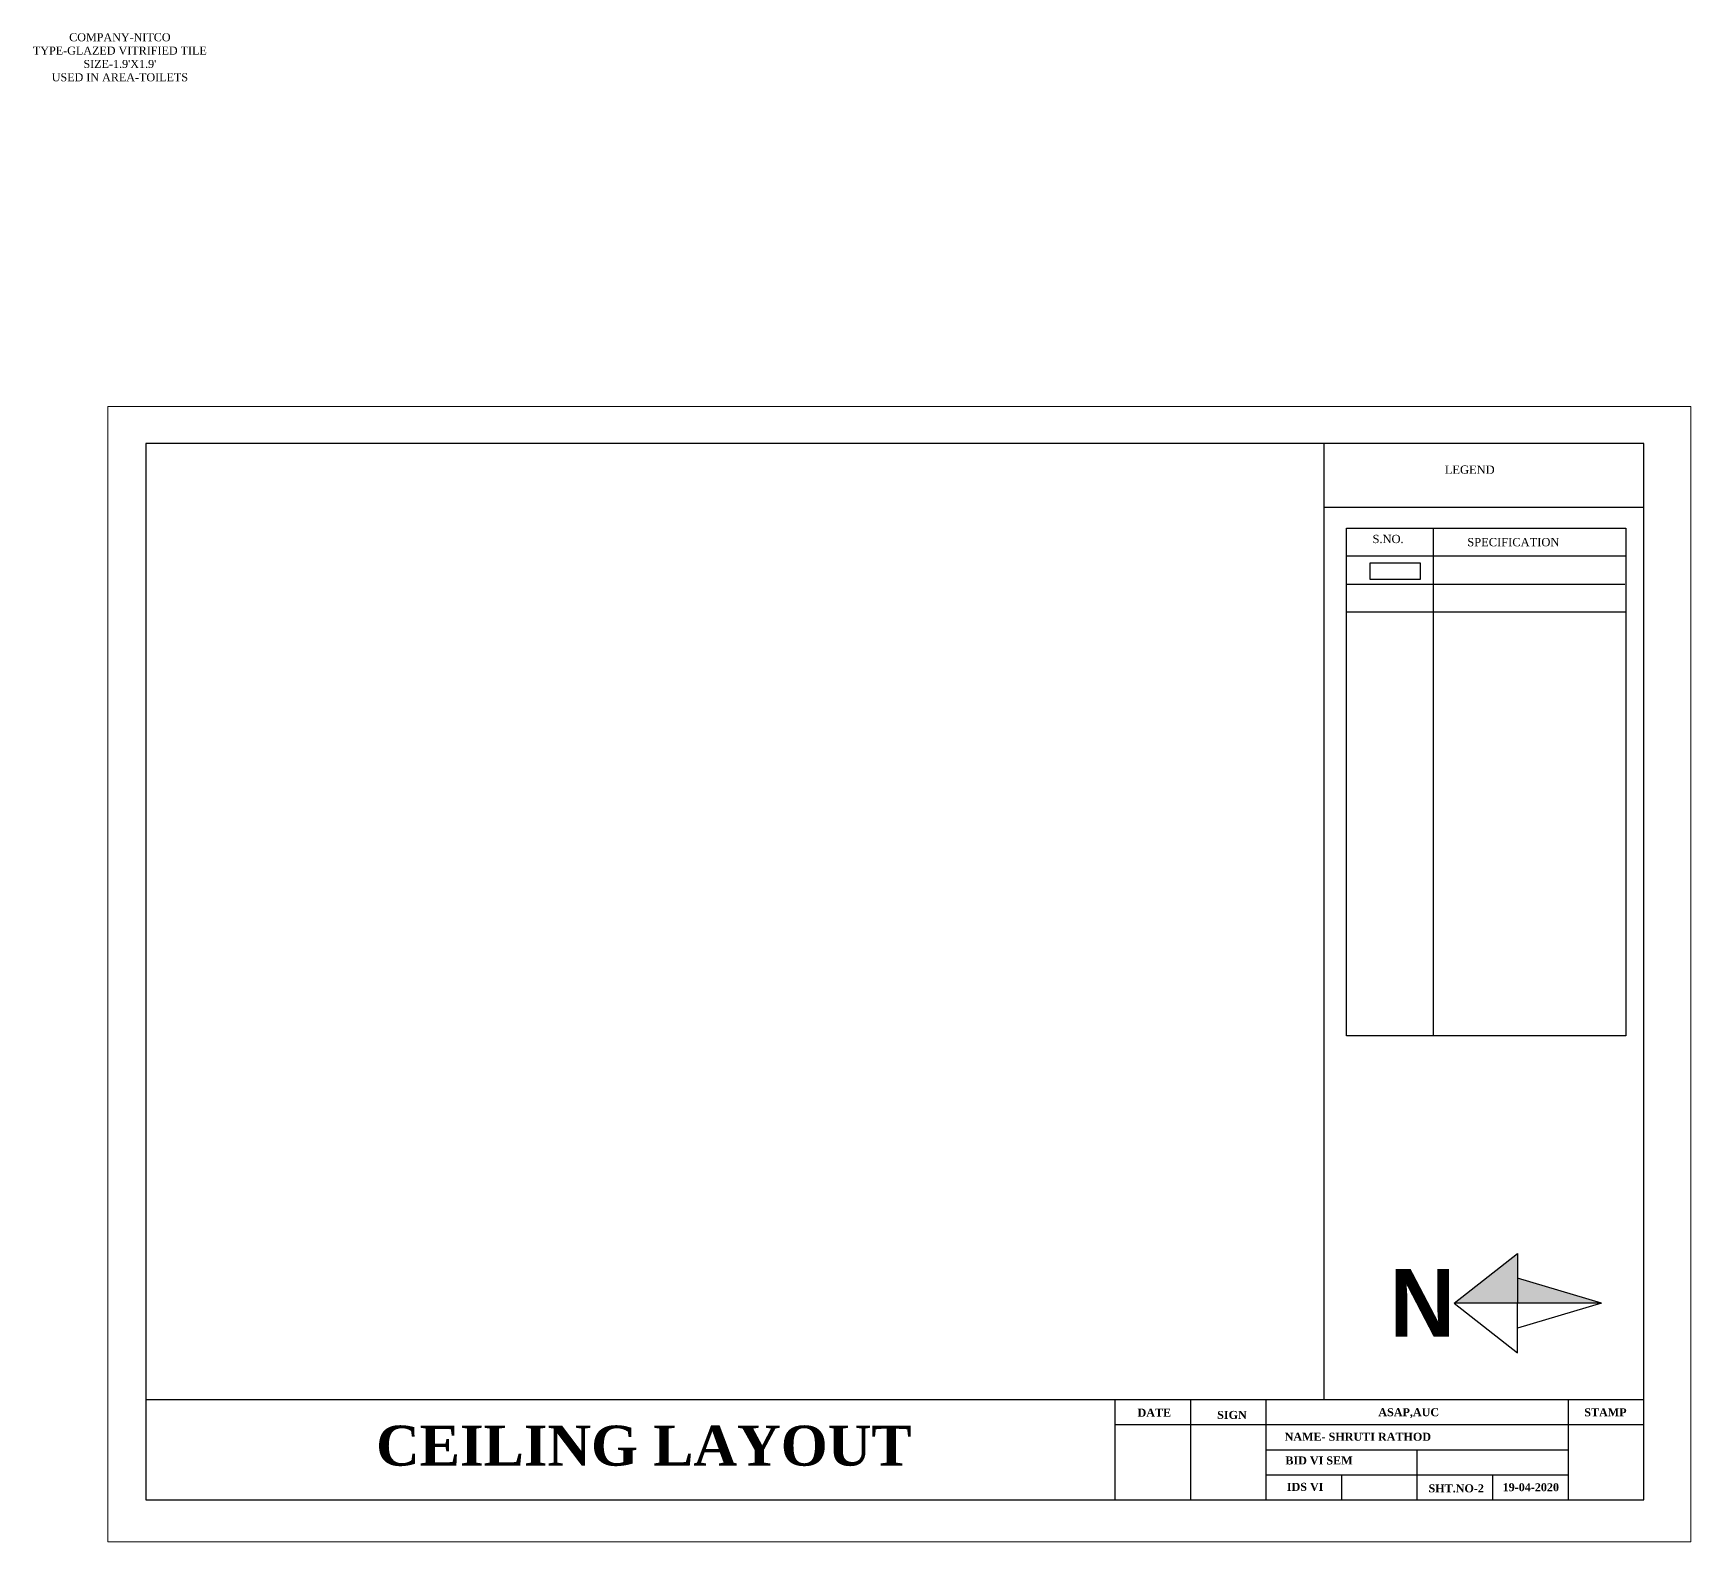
# Model space of a CAD drawing. Header units: inches. Extents: x 327481 to 195042051, y -335014 to 44773228.
# Drawn here: x 377849 to 380335, y -312464 to -310203 of the extents above; entities that cross this region are included whole.
import ezdxf

# ---------------------------------------------------------------- set-up
doc = ezdxf.new("R2010")
doc.units = ezdxf.units.IN
doc.header["$MEASUREMENT"] = 0
doc.layers.add('FORMATING', color=19, linetype='Continuous')
doc.layers.add('TITLE', color=7, linetype='Continuous')
doc.layers.add('TEXT', color=7, linetype='Continuous', lineweight=0)
doc.styles.add('ROMANTICBOLD', font='ROMB____.PFB', dxfattribs={"height": 12})
doc.styles.get("Standard").update_dxf_attribs({"font": 'times.ttf', "height": 12})

# ---------------------------------------------------------------- blocks, each defined once
blk = doc.blocks.new('A$C69F05CD7')
at = {"linetype": 'Continuous'}
for points in [[(0, 4.402), (0, 2.513), (1.483, 2.513)], [(0.742, 2.513), (0, 2.513), (0, 0)]]:
    blk.add_hatch(color=256, dxfattribs=at).paths.add_polyline_path(points)
at = {"color": 0, "linetype": 'Continuous'}
for p, q in [((0, 4.402), (-1.483, 2.513)), ((0, 4.402), (1.483, 2.513)), ((0, 0), (0, 4.402)), ((-1.483, 2.513), (0, 2.513)), ((1.483, 2.513), (0, 2.513))]:
    blk.add_line(p, q, dxfattribs=at)
at = {"linetype": 'Continuous'}
for q in [(-0.742, 2.513), (0.742, 2.513)]:
    blk.add_line((0, 0), q, dxfattribs=at)

msp = doc.modelspace()

# ---------------------------------------------------------------- linework, layer by layer
at = {"layer": 'FORMATING', "lineweight": 0}
for p, q in [((377961.182, -310762.326), (380335.267, -310762.326)), ((377961.182, -312464.439), (377961.182, -310762.326)), ((380335.267, -310762.326), (380335.267, -312464.439)), ((380335.267, -312464.439), (377961.182, -312464.439))]:
    msp.add_line(p, q, dxfattribs=at)
at = {"layer": 'FORMATING', "lineweight": 30}
for p, q in [((380264.946, -310817.623), (378018.546, -310817.623)), ((378018.546, -310817.623), (378018.546, -312401.623)), ((380264.946, -312401.623), (380264.946, -310817.623)), ((378018.546, -312250.903), (380264.946, -312250.903)), ((379471.986, -312401.623), (379471.986, -312250.903)), ((379585.266, -312401.623), (379585.266, -312250.903)), ((379698.546, -312401.623), (379698.546, -312250.903)), ((380151.666, -312401.623), (380151.666, -312250.903)), ((379471.986, -312288.343), (380264.946, -312288.343)), ((379698.546, -312326.743), (380151.666, -312326.743)), ((379925.106, -312401.623), (379925.106, -312326.743)), ((379698.546, -312364.183), (380151.666, -312364.183)), ((379811.826, -312401.623), (379811.826, -312364.183)), ((380038.386, -312401.623), (380038.386, -312364.183)), ((378018.546, -312401.623), (380264.946, -312401.623))]:
    msp.add_line(p, q, dxfattribs=at)
at = {"layer": 'FORMATING'}
for p, q in [((380264.946, -310817.623), (379784.946, -310817.623)), ((379784.946, -310817.623), (379784.946, -312250.903)), ((380264.946, -310913.623), (379784.946, -310913.623)), ((379818.878, -310944.883), (380237.874, -310944.883)), ((379818.878, -311705.806), (379818.878, -310944.883)), ((379949.091, -310946.173), (379949.091, -311705.806)), ((380237.874, -310944.883), (380237.874, -311705.806)), ((379819.689, -310985.992), (380237.874, -310985.992)), ((379854.472, -310996.574), (379929.283, -310996.574)), ((379854.472, -311021.428), (379854.472, -310996.574)), ((379929.283, -310996.574), (379929.283, -311021.428)), ((379818.251, -311028.621), (380236.436, -311028.621)), ((379929.283, -311021.428), (379854.472, -311021.428)), ((379819.21, -311070.292), (380237.395, -311070.292)), ((380237.874, -311705.806), (379818.878, -311705.806))]:
    msp.add_line(p, q, dxfattribs=at)

# ---------------------------------------------------------------- block references
at = {"xscale": 50.27551584775212, "yscale": 50.27551584775212, "zscale": 50.27551584775212, "rotation": 90}
msp.add_blockref('A$C69F05CD7', (380201.458, -312106.591), dxfattribs=at)

# ---------------------------------------------------------------- texts
at = {"layer": 'FORMATING', "lineweight": 0}
for s, height, p in [('LEGEND', 12.3738, (379966.308, -310863.123)), ('S.NO.', 12.3738, (379857.864, -310967.038)), ('SPECIFICATION', 12.37381, (380000.027, -310971.805))]:
    msp.add_text(s, height=height, dxfattribs=at).set_placement(p)
at = {"layer": 'TEXT', "linetype": 'ByBlock', "lineweight": 30, "attachment_point": 2}
for s, insert, char_height, width in [("COMPANY-NITCO\\PTYPE-GLAZED VITRIFIED TILE\\PSIZE-1.9'X1.9'\\PUSED IN AREA-TOILETS", (377979.466, -310202.671), 12, 357.74515), ('{\\fTimes New Roman|b1|i0|c0|p18;DATE}', (379530.716, -312264.783), 12, 357.74515), ('{\\fTimes New Roman|b1|i0|c0|p18;SIGN}', (379647.072, -312268.151), 12, 357.74515), ('{\\fTimes New Roman|b1|i0|c0|p18;ASAP,AUC}', (379912.199, -312264.098), 12, 357.74515), ('{\\fTimes New Roman|b1|i0|c0|p18;STAMP}', (380207.16, -312264.245), 12, 357.74515), ('{\\fTimes New Roman|b1|i0|c0|p18;CEILING LAYOUT}', (378765.265, -312290.162), 60, 1113.33973), ('{\\fTimes New Roman|b1|i0|c0|p18;NAME- SHRUTI RATHOD}', (379835.9, -312300.872), 12, 357.74515), ('{\\fTimes New Roman|b1|i0|c0|p18;BID VI SEM}', (379777.612, -312336.449), 12, 357.74515), ('{\\fTimes New Roman|b1|i0|c0|p18;IDS VI}', (379756.85, -312375.985), 12, 357.74515), ('{\\fTimes New Roman|b1|i0|c0|p18;SHT.NO-2}', (379983.417, -312378.243), 12, 357.74515), ('{\\fTimes New Roman|b1|i0|c0|p18;19-04-2020}', (380095.289, -312376.55), 12, 357.74515)]:
    msp.add_mtext(s, dxfattribs=dict(at, insert=insert, char_height=char_height, width=width))
at = {"layer": 'TITLE', "style": 'ROMANTICBOLD'}
msp.add_text('N', height=101.808, dxfattribs=at).set_placement((379883.494, -312157.063))

doc.saveas('drawing.dxf')
